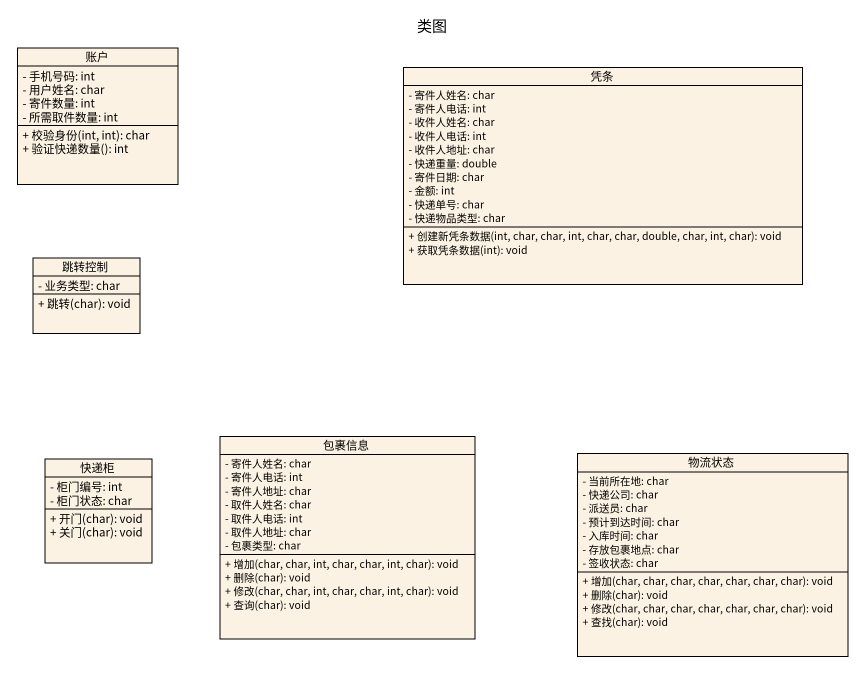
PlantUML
@startuml
title 类图
hide circle
hide empty members
skinparam classAttributeIconSize 0
class 账户 {
  - 手机号码: int
  - 用户姓名: char
  - 寄件数量: int
  - 所需取件数量: int
  + 校验身份(int, int): char
  + 验证快递数量(): int
}
class 凭条 {
  - 寄件人姓名: char
  - 寄件人电话: int
  - 收件人姓名: char
  - 收件人电话: int
  - 收件人地址: char
  - 快递重量: double
  - 寄件日期: char
  - 金额: int
  - 快递单号: char
  - 快递物品类型: char
  + 创建新凭条数据(int, char, char, int, char, char, double, char, int, char): void
  + 获取凭条数据(int): void
}
class 跳转控制 {
  - 业务类型: char
  + 跳转(char): void
}
class 包裹信息 {
  - 寄件人姓名: char
  - 寄件人电话: int
  - 寄件人地址: char
  - 取件人姓名: char
  - 取件人电话: int
  - 取件人地址: char
  - 包裹类型: char
  + 增加(char, char, int, char, char, int, char): void
  + 删除(char): void
  + 修改(char, char, int, char, char, int, char): void
  + 查询(char): void
}
class 快递柜 {
  - 柜门编号: int
  - 柜门状态: char
  + 开门(char): void
  + 关门(char): void
}
class 物流状态 {
  - 当前所在地: char
  - 快递公司: char
  - 派送员: char
  - 预计到达时间: char
  - 入库时间: char
  - 存放包裹地点: char
  - 签收状态: char
  + 增加(char, char, char, char, char, char, char): void
  + 删除(char): void
  + 修改(char, char, char, char, char, char, char): void
  + 查找(char): void
}
@enduml
